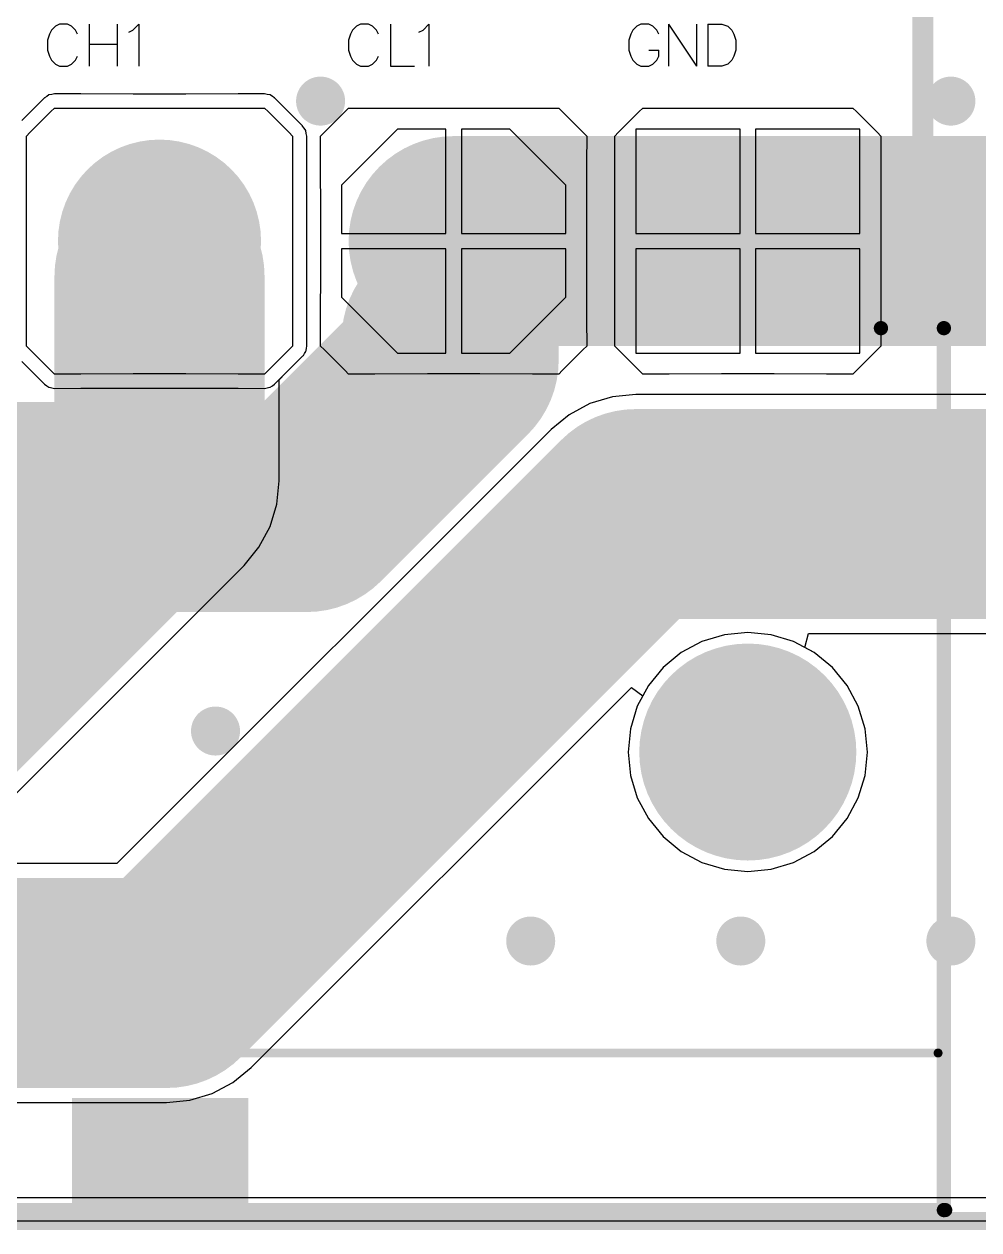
# Model space of a CAD drawing. Header units: millimetres. Extents: x 59 to 152, y 30 to 146.
# Drawn here: x 117.77 to 131.4, y 39.87 to 57.1 of the extents above; entities that cross this region are included whole.
import ezdxf

# ---------------------------------------------------------------- set-up
doc = ezdxf.new("R2010")
doc.units = ezdxf.units.MM
for name, color, linetype in [('BottomLayer', 5, 'Continuous'), ('BottomSolder', 6, 'Continuous'), ('KeepOutLayer', 6, 'Continuous'), ('Mechanical1', 6, 'Continuous'), ('MultiLayer', 9, 'Continuous'), ('PadHoleLayer', 156, 'Continuous'), ('TopLayer', 1, 'Continuous'), ('TopOverlay', 2, 'Continuous'), ('TopSolder', 216, 'Continuous'), ('ViaHoleLayer', 16, 'Continuous')]:
    doc.layers.add(name, color=color, linetype=linetype)

# ---------------------------------------------------------------- blocks, each defined once
blk = doc.blocks.new('M____F___0039301101_323')
at = {"layer": 'BottomLayer'}
for points, const_width in [([(-0.7, 0, 1), (0.7, 0, 1)], 1.4), ([(3.5, 0, 1), (4.9, 0, 1)], 1.4), ([(7.65, -7.3, 1), (9.15, -7.3, 1)], 1.5)]:
    blk.add_lwpolyline(points, format="xyb", close=True, dxfattribs=dict(at, const_width=const_width))
blk.add_solid([(9.8, -1.4), (9.8, 1.4), (7, -1.4), (7, 1.4)], dxfattribs=at)
at = {"layer": 'BottomSolder'}
for points, const_width in [([(-0.725, 0, 1), (0.725, 0, 1)], 1.45), ([(3.475, 0, 1), (4.925, 0, 1)], 1.45), ([(7.625, -7.3, 1), (9.175, -7.3, 1)], 1.55)]:
    blk.add_lwpolyline(points, format="xyb", close=True, dxfattribs=dict(at, const_width=const_width))
blk.add_solid([(9.85, -1.45), (9.85, 1.45), (6.95, -1.45), (6.95, 1.45)], dxfattribs=at)
at = {"layer": 'MultiLayer'}
for points, const_width in [([(-0.7, 0, 1), (0.7, 0, 1)], 1.4), ([(3.5, 0, 1), (4.9, 0, 1)], 1.4), ([(7.65, -7.3, 1), (9.15, -7.3, 1)], 1.5)]:
    blk.add_lwpolyline(points, format="xyb", close=True, dxfattribs=dict(at, const_width=const_width))
blk.add_solid([(9.8, -1.4), (9.8, 1.4), (7, -1.4), (7, 1.4)], dxfattribs=at)
at = {"layer": 'PadHoleLayer'}
for points, const_width in [([(-0.45, 0, 1), (0.45, 0, 1)], 0.9), ([(3.75, 0, 1), (4.65, 0, 1)], 0.9), ([(7.95, 0, 1), (8.85, 0, 1)], 0.9), ([(7.65, -7.3, 1), (9.15, -7.3, 1)], 1.5)]:
    blk.add_lwpolyline(points, format="xyb", close=True, dxfattribs=dict(at, const_width=const_width))
at = {"layer": 'TopLayer'}
for points, const_width in [([(-0.7, 0, 1), (0.7, 0, 1)], 1.4), ([(3.5, 0, 1), (4.9, 0, 1)], 1.4), ([(7.65, -7.3, 1), (9.15, -7.3, 1)], 1.5)]:
    blk.add_lwpolyline(points, format="xyb", close=True, dxfattribs=dict(at, const_width=const_width))
blk.add_solid([(9.8, -1.4), (9.8, 1.4), (7, -1.4), (7, 1.4)], dxfattribs=at)
at = {"layer": 'TopOverlay'}
for points, const_width in [([(10.301, -1.244), (11.2, -1.244)], 0.203), ([(11.2, -13.844), (11.2, -1.244)], 0.203), ([(-11.2, -11.6), (11.117, -11.6)], 0.127), ([(-11.2, -13.844), (11.219, -13.844)], 0.203)]:
    blk.add_lwpolyline(points, dxfattribs=dict(at, const_width=const_width))
for points, const_width in [([(10.25, -1.244, 1), (10.352, -1.244, 1)], 0.102), ([(11.149, -1.244, 1), (11.251, -1.244, 1)], 0.102), ([(11.149, -1.244, 1), (11.251, -1.244, 1)], 0.102), ([(11.085, -11.6, 1), (11.149, -11.6, 1)], 0.0635), ([(11.149, -13.844, 1), (11.251, -13.844, 1)], 0.102), ([(11.168, -13.844, 1), (11.269, -13.844, 1)], 0.102)]:
    blk.add_lwpolyline(points, format="xyb", close=True, dxfattribs=dict(at, const_width=const_width))
blk.add_solid([(-1.25, -13.744), (1.27, -13.744), (-1.25, -12.244), (1.27, -12.244)], dxfattribs=at)
at = {"layer": 'TopSolder'}
for points, const_width in [([(-0.725, 0, 1), (0.725, 0, 1)], 1.45), ([(3.475, 0, 1), (4.925, 0, 1)], 1.45), ([(7.625, -7.3, 1), (9.175, -7.3, 1)], 1.55)]:
    blk.add_lwpolyline(points, format="xyb", close=True, dxfattribs=dict(at, const_width=const_width))
blk.add_solid([(9.85, -1.45), (9.85, 1.45), (6.95, -1.45), (6.95, 1.45)], dxfattribs=at)

msp = doc.modelspace()

# ---------------------------------------------------------------- linework, layer by layer
at = {"layer": 'BottomLayer'}
for p, q in [((118.006, 55.994), (117.906, 55.894)), ((118.055, 56.044), (118.006, 55.994)), ((118.006, 55.994), (118.006, 55.994)), ((118.056, 56.044), (118.055, 56.044)), ((118.089, 56.066), (118.056, 56.045)), ((118.056, 56.045), (118.056, 56.044)), ((118.056, 56.044), (118.056, 56.044)), ((118.056, 56.044), (118.056, 56.044)), ((118.121, 56.088), (118.089, 56.066)), ((118.122, 56.088), (118.121, 56.088)), ((118.123, 56.089), (118.122, 56.088)), ((118.122, 56.088), (118.122, 56.088)), ((118.122, 56.088), (118.122, 56.088)), ((118.161, 56.096), (118.123, 56.089)), ((118.199, 56.104), (118.161, 56.096)), ((118.2, 56.104), (118.199, 56.104)), ((118.201, 56.104), (118.2, 56.104)), ((118.2, 56.104), (118.2, 56.104)), ((118.2, 56.104), (118.2, 56.104)), ((118.2, 56.104), (118.2, 56.104)), ((118.575, 56.102), (118.201, 56.104)), ((119.325, 56.101), (118.575, 56.102)), ((120.075, 56.101), (119.325, 56.101)), ((120.825, 56.102), (120.075, 56.101)), ((121.199, 56.104), (120.825, 56.102)), ((121.2, 56.104), (121.199, 56.104)), ((121.201, 56.104), (121.2, 56.104)), ((121.2, 56.104), (121.2, 56.104)), ((121.2, 56.104), (121.2, 56.104)), ((121.239, 56.096), (121.201, 56.104)), ((121.277, 56.089), (121.239, 56.096)), ((121.278, 56.088), (121.277, 56.089)), ((121.279, 56.088), (121.278, 56.088)), ((121.278, 56.088), (121.278, 56.088)), ((121.278, 56.088), (121.278, 56.088)), ((121.311, 56.066), (121.279, 56.088)), ((121.344, 56.045), (121.311, 56.066)), ((121.344, 56.044), (121.344, 56.045)), ((121.345, 56.044), (121.344, 56.044)), ((121.344, 56.044), (121.344, 56.044)), ((121.344, 56.044), (121.344, 56.044)), ((121.394, 55.994), (121.345, 56.044)), ((121.494, 55.894), (121.394, 55.994)), ((117.906, 55.894), (117.806, 55.794)), ((118.05, 55.75), (118.15, 55.85)), ((118.15, 55.85), (118.2, 55.9)), ((118.2, 55.9), (118.2, 55.9)), ((118.2, 55.9), (118.575, 55.899)), ((118.575, 55.899), (119.325, 55.897)), ((119.325, 55.897), (120.075, 55.897)), ((120.075, 55.897), (120.825, 55.899)), ((120.825, 55.899), (121.2, 55.9)), ((121.2, 55.9), (121.2, 55.9)), ((121.2, 55.9), (121.25, 55.85)), ((121.25, 55.85), (121.35, 55.75)), ((121.594, 55.794), (121.494, 55.894)), ((122.25, 55.75), (122.35, 55.85)), ((122.35, 55.85), (122.4, 55.9)), ((122.4, 55.9), (122.4, 55.9)), ((122.4, 55.9), (122.775, 55.899)), ((122.775, 55.899), (123.525, 55.897)), ((123.525, 55.897), (124.275, 55.897)), ((124.275, 55.897), (125.025, 55.899)), ((125.025, 55.899), (125.4, 55.9)), ((125.4, 55.9), (125.4, 55.9)), ((125.4, 55.9), (125.45, 55.85)), ((125.45, 55.85), (125.55, 55.75)), ((126.45, 55.75), (126.55, 55.85)), ((126.55, 55.85), (126.6, 55.9)), ((126.6, 55.9), (126.6, 55.9)), ((126.6, 55.9), (126.975, 55.899)), ((126.975, 55.899), (127.725, 55.897)), ((127.725, 55.897), (128.475, 55.897)), ((128.475, 55.897), (129.225, 55.899)), ((129.225, 55.899), (129.6, 55.9)), ((129.6, 55.9), (129.6, 55.9)), ((129.6, 55.9), (129.65, 55.85)), ((129.65, 55.85), (129.75, 55.75)), ((117.806, 55.794), (117.733, 55.721)), ((117.85, 55.55), (117.95, 55.65)), ((117.95, 55.65), (118.05, 55.75)), ((121.35, 55.75), (121.45, 55.65)), ((121.45, 55.65), (121.55, 55.55)), ((121.694, 55.694), (121.594, 55.794)), ((121.744, 55.645), (121.694, 55.694)), ((121.744, 55.644), (121.744, 55.645)), ((121.766, 55.611), (121.744, 55.644)), ((121.744, 55.644), (121.744, 55.644)), ((122.05, 55.55), (122.15, 55.65)), ((122.15, 55.65), (122.25, 55.75)), ((125.55, 55.75), (125.65, 55.65)), ((125.65, 55.65), (125.75, 55.55)), ((126.25, 55.55), (126.35, 55.65)), ((126.35, 55.65), (126.45, 55.75)), ((129.75, 55.75), (129.85, 55.65)), ((129.85, 55.65), (129.95, 55.55)), ((117.8, 55.5), (117.85, 55.55)), ((117.801, 55.125), (117.8, 55.5)), ((117.8, 55.5), (117.8, 55.5)), ((121.55, 55.55), (121.6, 55.5)), ((121.6, 55.5), (121.599, 55.125)), ((121.788, 55.579), (121.766, 55.611)), ((121.788, 55.578), (121.788, 55.579)), ((121.789, 55.578), (121.788, 55.578)), ((121.796, 55.539), (121.789, 55.578)), ((121.804, 55.501), (121.796, 55.539)), ((121.803, 55.125), (121.804, 55.5)), ((121.804, 55.5), (121.804, 55.501)), ((121.804, 55.5), (121.804, 55.5)), ((122, 55.5), (122.05, 55.55)), ((122.001, 55.125), (122, 55.5)), ((122, 55.5), (122, 55.5)), ((123.1, 55.6), (122.3, 54.8)), ((123.79, 55.6), (123.1, 55.6)), ((123.79, 54.11), (123.79, 55.6)), ((124.7, 55.6), (124.01, 55.6)), ((124.01, 55.6), (124.01, 54.11)), ((125.5, 54.8), (124.7, 55.6)), ((125.75, 55.55), (125.8, 55.5)), ((125.8, 55.5), (125.799, 55.125)), ((126.2, 55.5), (126.25, 55.55)), ((126.201, 55.125), (126.2, 55.5)), ((126.2, 55.5), (126.2, 55.5)), ((127.99, 55.6), (126.5, 55.6)), ((126.5, 55.6), (126.5, 54.11)), ((127.99, 54.11), (127.99, 55.6)), ((129.7, 55.6), (128.21, 55.6)), ((128.21, 55.6), (128.21, 54.11)), ((129.7, 54.11), (129.7, 55.6)), ((129.95, 55.55), (130, 55.5)), ((130, 55.5), (129.999, 55.125)), ((117.802, 54.375), (117.801, 55.125)), ((121.599, 55.125), (121.598, 54.375)), ((121.802, 54.375), (121.803, 55.125)), ((122.002, 54.375), (122.001, 55.125)), ((125.799, 55.125), (125.798, 54.375)), ((126.202, 54.375), (126.201, 55.125)), ((129.999, 55.125), (129.998, 54.375)), ((122.3, 54.8), (122.3, 54.11)), ((125.5, 54.11), (125.5, 54.8)), ((117.802, 53.625), (117.802, 54.375)), ((121.598, 54.375), (121.598, 53.625)), ((121.802, 53.625), (121.802, 54.375)), ((122.002, 53.625), (122.002, 54.375)), ((125.798, 54.375), (125.798, 53.625)), ((126.202, 53.625), (126.202, 54.375)), ((129.998, 54.375), (129.998, 53.625)), ((122.3, 54.11), (123.79, 54.11)), ((124.01, 54.11), (125.5, 54.11)), ((126.5, 54.11), (127.99, 54.11)), ((128.21, 54.11), (129.7, 54.11)), ((123.79, 53.89), (122.3, 53.89)), ((122.3, 53.89), (122.3, 53.2)), ((123.79, 52.4), (123.79, 53.89)), ((125.5, 53.89), (124.01, 53.89)), ((124.01, 53.89), (124.01, 52.4)), ((125.5, 53.2), (125.5, 53.89)), ((127.99, 53.89), (126.5, 53.89)), ((126.5, 53.89), (126.5, 52.4)), ((127.99, 52.4), (127.99, 53.89)), ((129.7, 53.89), (128.21, 53.89)), ((128.21, 53.89), (128.21, 52.4)), ((129.7, 52.4), (129.7, 53.89)), ((117.801, 52.875), (117.802, 53.625)), ((121.598, 53.625), (121.599, 52.875)), ((121.803, 52.875), (121.802, 53.625)), ((122.001, 52.875), (122.002, 53.625)), ((125.798, 53.625), (125.799, 52.875)), ((126.201, 52.875), (126.202, 53.625)), ((129.998, 53.625), (129.999, 52.875)), ((122.3, 53.2), (123.1, 52.4)), ((124.7, 52.4), (125.5, 53.2)), ((117.8, 52.5), (117.801, 52.875)), ((121.599, 52.875), (121.6, 52.5)), ((121.804, 52.5), (121.803, 52.875)), ((122, 52.5), (122.001, 52.875)), ((125.799, 52.875), (125.8, 52.5)), ((126.2, 52.5), (126.201, 52.875)), ((129.999, 52.875), (130, 52.5)), ((117.85, 52.45), (117.8, 52.5)), ((117.8, 52.5), (117.8, 52.5)), ((117.95, 52.35), (117.85, 52.45)), ((121.55, 52.45), (121.45, 52.35)), ((121.6, 52.5), (121.55, 52.45)), ((121.6, 52.5), (121.6, 52.5)), ((121.754, 52.366), (121.77, 52.395)), ((121.77, 52.395), (121.788, 52.422)), ((121.788, 52.422), (121.788, 52.422)), ((121.788, 52.422), (121.789, 52.422)), ((121.789, 52.422), (121.79, 52.429)), ((121.79, 52.429), (121.793, 52.435)), ((121.793, 52.435), (121.798, 52.468)), ((121.798, 52.468), (121.804, 52.5)), ((121.804, 52.5), (121.804, 52.5)), ((121.804, 52.5), (121.804, 52.5)), ((122.05, 52.45), (122, 52.5)), ((122, 52.5), (122, 52.5)), ((122.15, 52.35), (122.05, 52.45)), ((123.1, 52.4), (123.79, 52.4)), ((124.01, 52.4), (124.7, 52.4)), ((125.75, 52.45), (125.65, 52.35)), ((125.8, 52.5), (125.75, 52.45)), ((125.8, 52.5), (125.8, 52.5)), ((126.25, 52.45), (126.2, 52.5)), ((126.2, 52.5), (126.2, 52.5)), ((126.35, 52.35), (126.25, 52.45)), ((126.5, 52.4), (127.99, 52.4)), ((128.21, 52.4), (129.7, 52.4)), ((129.95, 52.45), (129.85, 52.35)), ((130, 52.5), (129.95, 52.45)), ((130, 52.5), (130, 52.5)), ((118.05, 52.25), (117.95, 52.35)), ((118.15, 52.15), (118.05, 52.25)), ((121.35, 52.25), (121.25, 52.15)), ((121.45, 52.35), (121.35, 52.25)), ((121.494, 52.106), (121.594, 52.206)), ((121.594, 52.206), (121.694, 52.306)), ((121.694, 52.306), (121.744, 52.355)), ((121.694, 52.306), (121.694, 52.306)), ((121.744, 52.356), (121.748, 52.362)), ((121.744, 52.355), (121.744, 52.356)), ((121.744, 52.356), (121.744, 52.356)), ((121.748, 52.362), (121.754, 52.366)), ((122.25, 52.25), (122.15, 52.35)), ((122.35, 52.15), (122.25, 52.25)), ((125.55, 52.25), (125.45, 52.15)), ((125.65, 52.35), (125.55, 52.25)), ((126.45, 52.25), (126.35, 52.35)), ((126.55, 52.15), (126.45, 52.25)), ((129.75, 52.25), (129.65, 52.15)), ((129.85, 52.35), (129.75, 52.25)), ((118.2, 52.1), (118.15, 52.15)), ((118.575, 52.101), (118.2, 52.1)), ((119.325, 52.103), (118.575, 52.101)), ((120.075, 52.103), (119.325, 52.103)), ((120.825, 52.101), (120.075, 52.103)), ((121.2, 52.1), (120.825, 52.101)), ((121.25, 52.15), (121.2, 52.1)), ((121.408, 52.02), (121.494, 52.106)), ((121.494, 52.106), (121.494, 52.106)), ((122.4, 52.1), (122.35, 52.15)), ((122.775, 52.101), (122.4, 52.1)), ((123.525, 52.103), (122.775, 52.101)), ((124.275, 52.103), (123.525, 52.103)), ((125.025, 52.101), (124.275, 52.103)), ((125.4, 52.1), (125.025, 52.101)), ((125.45, 52.15), (125.4, 52.1)), ((126.6, 52.1), (126.55, 52.15)), ((126.975, 52.101), (126.6, 52.1)), ((127.725, 52.103), (126.975, 52.101)), ((128.475, 52.103), (127.725, 52.103)), ((129.225, 52.101), (128.475, 52.103)), ((129.6, 52.1), (129.225, 52.101)), ((129.65, 52.15), (129.6, 52.1)), ((121.408, 50.575), (121.408, 52.02)), ((121.375, 50.241), (121.408, 50.575)), ((121.278, 49.921), (121.375, 50.241)), ((121.12, 49.625), (121.278, 49.921)), ((120.908, 49.367), (121.12, 49.625)), ((113.733, 42.192), (120.908, 49.367)), ((128.1, 48.408), (127.767, 48.375)), ((128.433, 48.375), (128.1, 48.408)), ((127.446, 48.278), (127.151, 48.12)), ((127.767, 48.375), (127.446, 48.278)), ((128.754, 48.278), (128.433, 48.375)), ((129.049, 48.12), (128.754, 48.278)), ((127.151, 48.12), (126.892, 47.908)), ((129.308, 47.908), (129.049, 48.12)), ((126.892, 47.908), (126.68, 47.649)), ((129.52, 47.649), (129.308, 47.908)), ((126.68, 47.649), (126.522, 47.354)), ((129.678, 47.354), (129.52, 47.649)), ((126.522, 47.354), (126.425, 47.033)), ((129.775, 47.033), (129.678, 47.354)), ((126.425, 47.033), (126.392, 46.7)), ((129.808, 46.7), (129.775, 47.033)), ((126.392, 46.7), (126.425, 46.367)), ((129.775, 46.367), (129.808, 46.7)), ((126.425, 46.367), (126.522, 46.046)), ((129.678, 46.046), (129.775, 46.367)), ((126.522, 46.046), (126.68, 45.751)), ((129.52, 45.751), (129.678, 46.046)), ((126.68, 45.751), (126.892, 45.492)), ((129.308, 45.492), (129.52, 45.751)), ((126.892, 45.492), (127.151, 45.28)), ((129.049, 45.28), (129.308, 45.492)), ((127.151, 45.28), (127.446, 45.122)), ((128.754, 45.122), (129.049, 45.28)), ((127.446, 45.122), (127.767, 45.025)), ((127.767, 45.025), (128.1, 44.992)), ((128.1, 44.992), (128.433, 45.025)), ((128.433, 45.025), (128.754, 45.122)), ((132.088, 40.333), (67.9, 40.333))]:
    msp.add_line(p, q, dxfattribs=at)
for points, const_width in [([(121.85, 56, 1), (122.15, 56, 1)], 0.3), ([(130.85, 56, 1), (131.15, 56, 1)], 0.3), ([(118.95, 53.5, 1), (120.45, 53.5, 1)], 1.5), ([(118.95, 50.575, 1), (120.45, 50.575, 1)], 1.5), ([(118.95, 50.575, 1), (120.45, 50.575, 1)], 1.5), ([(121.85, 50, 1), (122.15, 50, 1)], 0.3), ([(120.35, 47, 1), (120.65, 47, 1)], 0.3), ([(124.85, 44, 1), (125.15, 44, 1)], 0.3), ([(127.85, 44, 1), (128.15, 44, 1)], 0.3), ([(130.85, 44, 1), (131.15, 44, 1)], 0.3)]:
    msp.add_lwpolyline(points, format="xyb", close=True, dxfattribs=dict(at, const_width=const_width))
at = {"layer": 'BottomLayer', "const_width": 3}
for points in [[(119.7, 50.575), (119.7, 53.5)], [(112.525, 43.4), (119.7, 50.575)]]:
    msp.add_lwpolyline(points, dxfattribs=at)
at = {"layer": 'BottomSolder', "const_width": 0.35}
for points in [[(121.825, 56, 1), (122.175, 56, 1)], [(130.825, 56, 1), (131.175, 56, 1)], [(121.825, 50, 1), (122.175, 50, 1)], [(120.325, 47, 1), (120.675, 47, 1)], [(124.825, 44, 1), (125.175, 44, 1)], [(127.825, 44, 1), (128.175, 44, 1)], [(130.825, 44, 1), (131.175, 44, 1)]]:
    msp.add_lwpolyline(points, format="xyb", close=True, dxfattribs=at)
at = {"layer": 'KeepOutLayer', "const_width": 0.254}
msp.add_lwpolyline([(60, 40), (140, 40)], dxfattribs=at)
at = {"layer": 'Mechanical1', "const_width": 0.02}
msp.add_lwpolyline([(85, 40), (140, 40)], dxfattribs=at)
at = {"layer": 'MultiLayer', "const_width": 0.3}
for points in [[(121.85, 56, 1), (122.15, 56, 1)], [(130.85, 56, 1), (131.15, 56, 1)], [(121.85, 50, 1), (122.15, 50, 1)], [(120.35, 47, 1), (120.65, 47, 1)], [(124.85, 44, 1), (125.15, 44, 1)], [(127.85, 44, 1), (128.15, 44, 1)], [(130.85, 44, 1), (131.15, 44, 1)]]:
    msp.add_lwpolyline(points, format="xyb", close=True, dxfattribs=at)
at = {"layer": 'TopLayer'}
for p, q in [((118.006, 55.994), (117.906, 55.894)), ((118.055, 56.044), (118.006, 55.994)), ((118.006, 55.994), (118.006, 55.994)), ((118.056, 56.044), (118.055, 56.044)), ((118.089, 56.066), (118.056, 56.045)), ((118.056, 56.045), (118.056, 56.044)), ((118.056, 56.044), (118.056, 56.044)), ((118.056, 56.044), (118.056, 56.044)), ((118.121, 56.088), (118.089, 56.066)), ((118.122, 56.088), (118.121, 56.088)), ((118.123, 56.089), (118.122, 56.088)), ((118.122, 56.088), (118.122, 56.088)), ((118.122, 56.088), (118.122, 56.088)), ((118.161, 56.096), (118.123, 56.089)), ((118.199, 56.104), (118.161, 56.096)), ((118.2, 56.104), (118.199, 56.104)), ((118.201, 56.104), (118.2, 56.104)), ((118.2, 56.104), (118.2, 56.104)), ((118.2, 56.104), (118.2, 56.104)), ((118.2, 56.104), (118.2, 56.104)), ((118.575, 56.102), (118.201, 56.104)), ((119.325, 56.101), (118.575, 56.102)), ((120.075, 56.101), (119.325, 56.101)), ((120.825, 56.102), (120.075, 56.101)), ((121.199, 56.104), (120.825, 56.102)), ((121.2, 56.104), (121.199, 56.104)), ((121.201, 56.104), (121.2, 56.104)), ((121.2, 56.104), (121.2, 56.104)), ((121.2, 56.104), (121.2, 56.104)), ((121.239, 56.096), (121.201, 56.104)), ((121.277, 56.089), (121.239, 56.096)), ((121.278, 56.088), (121.277, 56.089)), ((121.279, 56.088), (121.278, 56.088)), ((121.278, 56.088), (121.278, 56.088)), ((121.278, 56.088), (121.278, 56.088)), ((121.311, 56.066), (121.279, 56.088)), ((121.344, 56.045), (121.311, 56.066)), ((121.344, 56.044), (121.344, 56.045)), ((121.345, 56.044), (121.344, 56.044)), ((121.344, 56.044), (121.344, 56.044)), ((121.344, 56.044), (121.344, 56.044)), ((121.394, 55.994), (121.345, 56.044)), ((121.494, 55.894), (121.394, 55.994)), ((117.906, 55.894), (117.806, 55.794)), ((118.05, 55.75), (118.15, 55.85)), ((118.15, 55.85), (118.2, 55.9)), ((118.2, 55.9), (118.2, 55.9)), ((118.2, 55.9), (118.575, 55.899)), ((118.575, 55.899), (119.325, 55.897)), ((119.325, 55.897), (120.075, 55.897)), ((120.075, 55.897), (120.825, 55.899)), ((120.825, 55.899), (121.2, 55.9)), ((121.2, 55.9), (121.2, 55.9)), ((121.2, 55.9), (121.25, 55.85)), ((121.25, 55.85), (121.35, 55.75)), ((121.594, 55.794), (121.494, 55.894)), ((122.25, 55.75), (122.35, 55.85)), ((122.35, 55.85), (122.4, 55.9)), ((122.4, 55.9), (122.4, 55.9)), ((122.4, 55.9), (122.775, 55.899)), ((122.775, 55.899), (123.525, 55.897)), ((123.525, 55.897), (124.275, 55.897)), ((124.275, 55.897), (125.025, 55.899)), ((125.025, 55.899), (125.4, 55.9)), ((125.4, 55.9), (125.4, 55.9)), ((125.4, 55.9), (125.45, 55.85)), ((125.45, 55.85), (125.55, 55.75)), ((126.45, 55.75), (126.55, 55.85)), ((126.55, 55.85), (126.6, 55.9)), ((126.6, 55.9), (126.6, 55.9)), ((126.6, 55.9), (126.975, 55.899)), ((126.975, 55.899), (127.725, 55.897)), ((127.725, 55.897), (128.475, 55.897)), ((128.475, 55.897), (129.225, 55.899)), ((129.225, 55.899), (129.6, 55.9)), ((129.6, 55.9), (129.6, 55.9)), ((129.6, 55.9), (129.65, 55.85)), ((129.65, 55.85), (129.75, 55.75)), ((117.806, 55.794), (117.733, 55.721)), ((117.85, 55.55), (117.95, 55.65)), ((117.95, 55.65), (118.05, 55.75)), ((121.35, 55.75), (121.45, 55.65)), ((121.45, 55.65), (121.55, 55.55)), ((121.694, 55.694), (121.594, 55.794)), ((121.744, 55.645), (121.694, 55.694)), ((121.744, 55.644), (121.744, 55.645)), ((121.766, 55.611), (121.744, 55.644)), ((121.744, 55.644), (121.744, 55.644)), ((122.05, 55.55), (122.15, 55.65)), ((122.15, 55.65), (122.25, 55.75)), ((125.55, 55.75), (125.65, 55.65)), ((125.65, 55.65), (125.75, 55.55)), ((126.25, 55.55), (126.35, 55.65)), ((126.35, 55.65), (126.45, 55.75)), ((129.75, 55.75), (129.85, 55.65)), ((129.85, 55.65), (129.95, 55.55)), ((117.8, 55.5), (117.85, 55.55)), ((117.801, 55.125), (117.8, 55.5)), ((117.8, 55.5), (117.8, 55.5)), ((121.55, 55.55), (121.6, 55.5)), ((121.6, 55.5), (121.599, 55.125)), ((121.788, 55.579), (121.766, 55.611)), ((121.788, 55.578), (121.788, 55.579)), ((121.789, 55.578), (121.788, 55.578)), ((121.796, 55.539), (121.789, 55.578)), ((121.804, 55.501), (121.796, 55.539)), ((121.803, 55.125), (121.804, 55.5)), ((121.804, 55.5), (121.804, 55.501)), ((121.804, 55.5), (121.804, 55.5)), ((122, 55.5), (122.05, 55.55)), ((122.001, 55.125), (122, 55.5)), ((122, 55.5), (122, 55.5)), ((123.1, 55.6), (122.3, 54.8)), ((123.79, 55.6), (123.1, 55.6)), ((123.79, 54.11), (123.79, 55.6)), ((124.7, 55.6), (124.01, 55.6)), ((124.01, 55.6), (124.01, 54.11)), ((125.5, 54.8), (124.7, 55.6)), ((125.75, 55.55), (125.8, 55.5)), ((125.8, 55.5), (125.799, 55.125)), ((126.2, 55.5), (126.25, 55.55)), ((126.201, 55.125), (126.2, 55.5)), ((126.2, 55.5), (126.2, 55.5)), ((127.99, 55.6), (126.5, 55.6)), ((126.5, 55.6), (126.5, 54.11)), ((127.99, 54.11), (127.99, 55.6)), ((129.7, 55.6), (128.21, 55.6)), ((128.21, 55.6), (128.21, 54.11)), ((129.7, 54.11), (129.7, 55.6)), ((129.95, 55.55), (130, 55.5)), ((130, 55.5), (129.999, 55.125)), ((117.802, 54.375), (117.801, 55.125)), ((121.599, 55.125), (121.598, 54.375)), ((121.802, 54.375), (121.803, 55.125)), ((122.002, 54.375), (122.001, 55.125)), ((125.799, 55.125), (125.798, 54.375)), ((126.202, 54.375), (126.201, 55.125)), ((129.999, 55.125), (129.998, 54.375)), ((122.3, 54.8), (122.3, 54.11)), ((125.5, 54.11), (125.5, 54.8)), ((117.802, 53.625), (117.802, 54.375)), ((121.598, 54.375), (121.598, 53.625)), ((121.802, 53.625), (121.802, 54.375)), ((122.002, 53.625), (122.002, 54.375)), ((125.798, 54.375), (125.798, 53.625)), ((126.202, 53.625), (126.202, 54.375)), ((129.998, 54.375), (129.998, 53.625)), ((122.3, 54.11), (123.79, 54.11)), ((124.01, 54.11), (125.5, 54.11)), ((126.5, 54.11), (127.99, 54.11)), ((128.21, 54.11), (129.7, 54.11)), ((123.79, 53.89), (122.3, 53.89)), ((122.3, 53.89), (122.3, 53.2)), ((123.79, 52.4), (123.79, 53.89)), ((125.5, 53.89), (124.01, 53.89)), ((124.01, 53.89), (124.01, 52.4)), ((125.5, 53.2), (125.5, 53.89)), ((127.99, 53.89), (126.5, 53.89)), ((126.5, 53.89), (126.5, 52.4)), ((127.99, 52.4), (127.99, 53.89)), ((129.7, 53.89), (128.21, 53.89)), ((128.21, 53.89), (128.21, 52.4)), ((129.7, 52.4), (129.7, 53.89)), ((117.801, 52.875), (117.802, 53.625)), ((121.598, 53.625), (121.599, 52.875)), ((121.803, 52.875), (121.802, 53.625)), ((122.001, 52.875), (122.002, 53.625)), ((125.798, 53.625), (125.799, 52.875)), ((126.201, 52.875), (126.202, 53.625)), ((129.998, 53.625), (129.999, 52.875)), ((122.3, 53.2), (123.1, 52.4)), ((124.7, 52.4), (125.5, 53.2)), ((117.8, 52.5), (117.801, 52.875)), ((121.599, 52.875), (121.6, 52.5)), ((121.804, 52.5), (121.803, 52.875)), ((122, 52.5), (122.001, 52.875)), ((125.799, 52.875), (125.8, 52.5)), ((126.2, 52.5), (126.201, 52.875)), ((129.999, 52.875), (130, 52.5)), ((117.85, 52.45), (117.8, 52.5)), ((117.8, 52.5), (117.8, 52.5)), ((117.95, 52.35), (117.85, 52.45)), ((121.55, 52.45), (121.45, 52.35)), ((121.6, 52.5), (121.55, 52.45)), ((121.6, 52.5), (121.6, 52.5)), ((121.754, 52.366), (121.77, 52.395)), ((121.77, 52.395), (121.788, 52.422)), ((121.788, 52.422), (121.788, 52.422)), ((121.788, 52.422), (121.789, 52.422)), ((121.789, 52.422), (121.79, 52.429)), ((121.79, 52.429), (121.793, 52.435)), ((121.793, 52.435), (121.798, 52.468)), ((121.798, 52.468), (121.804, 52.5)), ((121.804, 52.5), (121.804, 52.5)), ((121.804, 52.5), (121.804, 52.5)), ((122.05, 52.45), (122, 52.5)), ((122, 52.5), (122, 52.5)), ((122.15, 52.35), (122.05, 52.45)), ((123.1, 52.4), (123.79, 52.4)), ((124.01, 52.4), (124.7, 52.4)), ((125.75, 52.45), (125.65, 52.35)), ((125.8, 52.5), (125.75, 52.45)), ((125.8, 52.5), (125.8, 52.5)), ((126.25, 52.45), (126.2, 52.5)), ((126.2, 52.5), (126.2, 52.5)), ((126.35, 52.35), (126.25, 52.45)), ((126.5, 52.4), (127.99, 52.4)), ((128.21, 52.4), (129.7, 52.4)), ((129.95, 52.45), (129.85, 52.35)), ((130, 52.5), (129.95, 52.45)), ((130, 52.5), (130, 52.5)), ((117.734, 52.278), (117.806, 52.206)), ((117.806, 52.206), (117.806, 52.206)), ((117.806, 52.206), (117.906, 52.106)), ((118.05, 52.25), (117.95, 52.35)), ((118.15, 52.15), (118.05, 52.25)), ((121.35, 52.25), (121.25, 52.15)), ((121.45, 52.35), (121.35, 52.25)), ((121.494, 52.106), (121.594, 52.206)), ((121.594, 52.206), (121.694, 52.306)), ((121.694, 52.306), (121.744, 52.355)), ((121.694, 52.306), (121.694, 52.306)), ((121.744, 52.356), (121.748, 52.362)), ((121.744, 52.355), (121.744, 52.356)), ((121.744, 52.356), (121.744, 52.356)), ((121.748, 52.362), (121.754, 52.366)), ((122.25, 52.25), (122.15, 52.35)), ((122.35, 52.15), (122.25, 52.25)), ((125.55, 52.25), (125.45, 52.15)), ((125.65, 52.35), (125.55, 52.25)), ((126.45, 52.25), (126.35, 52.35)), ((126.55, 52.15), (126.45, 52.25)), ((129.75, 52.25), (129.65, 52.15)), ((129.85, 52.35), (129.75, 52.25)), ((117.906, 52.106), (117.906, 52.106)), ((117.906, 52.106), (118.006, 52.006)), ((118.2, 52.1), (118.15, 52.15)), ((118.575, 52.101), (118.2, 52.1)), ((119.325, 52.103), (118.575, 52.101)), ((120.075, 52.103), (119.325, 52.103)), ((120.825, 52.101), (120.075, 52.103)), ((121.2, 52.1), (120.825, 52.101)), ((121.25, 52.15), (121.2, 52.1)), ((121.394, 52.006), (121.494, 52.106)), ((121.494, 52.106), (121.494, 52.106)), ((122.4, 52.1), (122.35, 52.15)), ((122.775, 52.101), (122.4, 52.1)), ((123.525, 52.103), (122.775, 52.101)), ((124.275, 52.103), (123.525, 52.103)), ((125.025, 52.101), (124.275, 52.103)), ((125.4, 52.1), (125.025, 52.101)), ((125.45, 52.15), (125.4, 52.1)), ((126.6, 52.1), (126.55, 52.15)), ((126.975, 52.101), (126.6, 52.1)), ((127.725, 52.103), (126.975, 52.101)), ((128.475, 52.103), (127.725, 52.103)), ((129.225, 52.101), (128.475, 52.103)), ((129.6, 52.1), (129.225, 52.101)), ((129.65, 52.15), (129.6, 52.1)), ((118.006, 52.006), (118.006, 52.006)), ((118.006, 52.006), (118.056, 51.956)), ((118.056, 51.956), (118.056, 51.956)), ((118.056, 51.956), (118.056, 51.955)), ((118.056, 51.955), (118.089, 51.933)), ((118.089, 51.933), (118.122, 51.912)), ((118.122, 51.912), (118.122, 51.912)), ((118.122, 51.912), (118.123, 51.911)), ((118.123, 51.911), (118.161, 51.904)), ((118.161, 51.904), (118.2, 51.896)), ((118.2, 51.896), (118.2, 51.896)), ((118.2, 51.896), (118.201, 51.896)), ((118.201, 51.896), (118.575, 51.897)), ((118.575, 51.897), (119.325, 51.899)), ((119.325, 51.899), (120.075, 51.899)), ((120.075, 51.899), (120.825, 51.897)), ((120.825, 51.897), (121.199, 51.896)), ((121.199, 51.896), (121.2, 51.896)), ((121.2, 51.896), (121.239, 51.904)), ((121.2, 51.896), (121.2, 51.896)), ((121.239, 51.904), (121.277, 51.911)), ((121.277, 51.911), (121.278, 51.912)), ((121.278, 51.912), (121.311, 51.934)), ((121.278, 51.912), (121.278, 51.912)), ((121.311, 51.934), (121.344, 51.955)), ((121.344, 51.956), (121.394, 52.006)), ((121.344, 51.955), (121.344, 51.956)), ((121.344, 51.956), (121.344, 51.956)), ((121.394, 52.006), (121.394, 52.006)), ((126.167, 51.775), (125.846, 51.678)), ((126.5, 51.808), (126.167, 51.775)), ((133.492, 51.808), (126.5, 51.808)), ((125.551, 51.52), (125.292, 51.308)), ((125.846, 51.678), (125.551, 51.52)), ((125.292, 51.308), (119.092, 45.108)), ((125.292, 51.308), (125.292, 51.308)), ((128.915, 48.192), (128.965, 48.392)), ((128.965, 48.392), (134.2, 48.392)), ((129.049, 48.12), (128.915, 48.192)), ((129.308, 47.908), (129.049, 48.12)), ((129.52, 47.649), (129.308, 47.908)), ((121.008, 42.192), (126.439, 47.623)), ((126.439, 47.623), (126.602, 47.503)), ((129.678, 47.354), (129.52, 47.649)), ((126.602, 47.503), (126.522, 47.354)), ((126.522, 47.354), (126.425, 47.033)), ((129.775, 47.033), (129.678, 47.354)), ((126.425, 47.033), (126.392, 46.7)), ((129.808, 46.7), (129.775, 47.033)), ((126.392, 46.7), (126.425, 46.367)), ((129.775, 46.367), (129.808, 46.7)), ((126.425, 46.367), (126.522, 46.046)), ((129.678, 46.046), (129.775, 46.367)), ((126.522, 46.046), (126.68, 45.751)), ((129.52, 45.751), (129.678, 46.046)), ((126.68, 45.751), (126.892, 45.492)), ((129.308, 45.492), (129.52, 45.751)), ((126.892, 45.492), (127.151, 45.28)), ((129.049, 45.28), (129.308, 45.492)), ((127.151, 45.28), (127.446, 45.122)), ((128.754, 45.122), (129.049, 45.28)), ((119.092, 45.108), (112.347, 45.108)), ((127.446, 45.122), (127.767, 45.025)), ((127.767, 45.025), (128.1, 44.992)), ((128.1, 44.992), (128.433, 45.025)), ((128.433, 45.025), (128.754, 45.122)), ((120.749, 41.98), (121.008, 42.192)), ((120.454, 41.822), (120.749, 41.98)), ((109.6, 41.692), (119.8, 41.692)), ((119.8, 41.692), (120.133, 41.725)), ((120.133, 41.725), (120.454, 41.822)), ((132.088, 40.333), (67.9, 40.333))]:
    msp.add_line(p, q, dxfattribs=at)
for points, const_width in [([(130.6, 54.4), (130.6, 62.416)], 0.3), ([(123.9, 54), (128.1, 54)], 3), ([(128.1, 54), (131, 54)], 3), ([(131, 54), (133.2, 54)], 3), ([(130.6, 54.4), (131, 54)], 0.3), ([(123.8, 52.6), (123.9, 52.6)], 3), ([(123.9, 52.3), (123.9, 52.6)], 3), ([(121.8, 50.2), (123.9, 52.3)], 3), ([(109.296, 50.2), (121.8, 50.2)], 3), ([(119.8, 43.4), (126.5, 50.1)], 3), ([(126.5, 50.1), (134.2, 50.1)], 3), ([(109.6, 43.4), (119.8, 43.4)], 3)]:
    msp.add_lwpolyline(points, dxfattribs=dict(at, const_width=const_width))
for points, const_width in [([(121.85, 56, 1), (122.15, 56, 1)], 0.3), ([(130.85, 56, 1), (131.15, 56, 1)], 0.3), ([(123.15, 54, 1), (124.65, 54, 1)], 1.5), ([(127.35, 54, 1), (128.85, 54, 1)], 1.5), ([(127.35, 54, 1), (128.85, 54, 1)], 1.5), ([(130.25, 54, 1), (131.75, 54, 1)], 1.5), ([(130.25, 54, 1), (131.75, 54, 1)], 1.5), ([(130.525, 54.4, 1), (130.675, 54.4, 1)], 0.15), ([(130.525, 54.4, 1), (130.675, 54.4, 1)], 0.15), ([(123.05, 52.6, 1), (124.55, 52.6, 1)], 1.5), ([(123.15, 52.6, 1), (124.65, 52.6, 1)], 1.5), ([(123.15, 52.6, 1), (124.65, 52.6, 1)], 1.5), ([(130.925, 54, 1), (131.075, 54, 1)], 0.15), ([(123.15, 52.3, 1), (124.65, 52.3, 1)], 1.5), ([(123.15, 52.3, 1), (124.65, 52.3, 1)], 1.5), ([(121.05, 50.2, 1), (122.55, 50.2, 1)], 1.5), ([(121.05, 50.2, 1), (122.55, 50.2, 1)], 1.5), ([(125.75, 50.1, 1), (127.25, 50.1, 1)], 1.5), ([(125.75, 50.1, 1), (127.25, 50.1, 1)], 1.5), ([(121.85, 50, 1), (122.15, 50, 1)], 0.3), ([(120.35, 47, 1), (120.65, 47, 1)], 0.3), ([(119.05, 43.4, 1), (120.55, 43.4, 1)], 1.5), ([(119.05, 43.4, 1), (120.55, 43.4, 1)], 1.5), ([(124.85, 44, 1), (125.15, 44, 1)], 0.3), ([(127.85, 44, 1), (128.15, 44, 1)], 0.3), ([(130.85, 44, 1), (131.15, 44, 1)], 0.3)]:
    msp.add_lwpolyline(points, format="xyb", close=True, dxfattribs=dict(at, const_width=const_width))
at = {"layer": 'TopOverlay'}
for p, q in [((118.214, 57.071), (118.157, 57.014)), ((118.271, 57.1), (118.214, 57.071)), ((118.386, 57.1), (118.271, 57.1)), ((118.443, 57.071), (118.386, 57.1)), ((118.5, 57.014), (118.443, 57.071)), ((118.697, 57.1), (118.697, 56.5)), ((119.097, 57.1), (119.097, 56.5)), ((119.32, 57.014), (119.405, 57.1)), ((119.405, 57.1), (119.405, 56.5)), ((122.514, 57.071), (122.457, 57.014)), ((122.571, 57.1), (122.514, 57.071)), ((122.686, 57.1), (122.571, 57.1)), ((122.743, 57.071), (122.686, 57.1)), ((122.8, 57.014), (122.743, 57.071)), ((122.997, 57.1), (122.997, 56.5)), ((123.463, 57.014), (123.548, 57.1)), ((123.548, 57.1), (123.548, 56.5)), ((126.514, 57.071), (126.457, 57.014)), ((126.571, 57.1), (126.514, 57.071)), ((126.686, 57.1), (126.571, 57.1)), ((126.743, 57.071), (126.686, 57.1)), ((126.8, 57.014), (126.743, 57.071)), ((126.966, 57.1), (126.966, 56.5)), ((126.966, 57.1), (127.366, 56.5)), ((127.366, 57.1), (127.366, 56.5)), ((127.531, 57.1), (127.531, 56.5)), ((127.531, 57.1), (127.731, 57.1)), ((127.731, 57.1), (127.817, 57.071)), ((127.817, 57.071), (127.874, 57.014)), ((118.129, 56.957), (118.1, 56.871)), ((118.1, 56.871), (118.1, 56.729)), ((118.157, 57.014), (118.129, 56.957)), ((118.528, 56.957), (118.5, 57.014)), ((119.263, 56.986), (119.32, 57.014)), ((122.429, 56.957), (122.4, 56.871)), ((122.4, 56.871), (122.4, 56.729)), ((122.457, 57.014), (122.429, 56.957)), ((122.828, 56.957), (122.8, 57.014)), ((123.405, 56.986), (123.463, 57.014)), ((126.429, 56.957), (126.4, 56.871)), ((126.4, 56.871), (126.4, 56.729)), ((126.457, 57.014), (126.429, 56.957)), ((126.828, 56.957), (126.8, 57.014)), ((127.874, 57.014), (127.903, 56.957)), ((127.903, 56.957), (127.931, 56.871)), ((127.931, 56.871), (127.931, 56.729)), ((118.1, 56.729), (118.129, 56.643)), ((118.697, 56.814), (119.097, 56.814)), ((122.4, 56.729), (122.429, 56.643)), ((126.4, 56.729), (126.429, 56.643)), ((126.686, 56.729), (126.828, 56.729)), ((126.828, 56.643), (126.828, 56.729)), ((127.931, 56.729), (127.903, 56.643)), ((118.129, 56.643), (118.157, 56.586)), ((118.157, 56.586), (118.214, 56.529)), ((118.214, 56.529), (118.271, 56.5)), ((118.386, 56.5), (118.443, 56.529)), ((118.443, 56.529), (118.5, 56.586)), ((118.5, 56.586), (118.528, 56.643)), ((122.429, 56.643), (122.457, 56.586)), ((122.457, 56.586), (122.514, 56.529)), ((122.514, 56.529), (122.571, 56.5)), ((122.686, 56.5), (122.743, 56.529)), ((122.743, 56.529), (122.8, 56.586)), ((122.8, 56.586), (122.828, 56.643)), ((126.429, 56.643), (126.457, 56.586)), ((126.457, 56.586), (126.514, 56.529)), ((126.514, 56.529), (126.571, 56.5)), ((126.686, 56.5), (126.743, 56.529)), ((126.743, 56.529), (126.8, 56.586)), ((126.8, 56.586), (126.828, 56.643)), ((127.817, 56.529), (127.731, 56.5)), ((127.874, 56.586), (127.817, 56.529)), ((127.903, 56.643), (127.874, 56.586)), ((118.271, 56.5), (118.386, 56.5)), ((122.571, 56.5), (122.686, 56.5)), ((122.997, 56.5), (123.34, 56.5)), ((126.571, 56.5), (126.686, 56.5)), ((127.731, 56.5), (127.531, 56.5))]:
    msp.add_line(p, q, dxfattribs=at)
at = {"layer": 'TopSolder', "const_width": 0.35}
for points in [[(121.825, 56, 1), (122.175, 56, 1)], [(130.825, 56, 1), (131.175, 56, 1)], [(121.825, 50, 1), (122.175, 50, 1)], [(120.325, 47, 1), (120.675, 47, 1)], [(124.825, 44, 1), (125.175, 44, 1)], [(127.825, 44, 1), (128.175, 44, 1)], [(130.825, 44, 1), (131.175, 44, 1)]]:
    msp.add_lwpolyline(points, format="xyb", close=True, dxfattribs=at)
at = {"layer": 'ViaHoleLayer', "const_width": 0.15}
for points in [[(121.925, 56, 1), (122.075, 56, 1)], [(130.925, 56, 1), (131.075, 56, 1)], [(121.925, 50, 1), (122.075, 50, 1)], [(120.425, 47, 1), (120.575, 47, 1)], [(124.925, 44, 1), (125.075, 44, 1)], [(127.925, 44, 1), (128.075, 44, 1)], [(130.925, 44, 1), (131.075, 44, 1)]]:
    msp.add_lwpolyline(points, format="xyb", close=True, dxfattribs=at)

# ---------------------------------------------------------------- block references
msp.add_blockref('M____F___0039301101_323', (119.7, 54))

doc.saveas('drawing.dxf')
